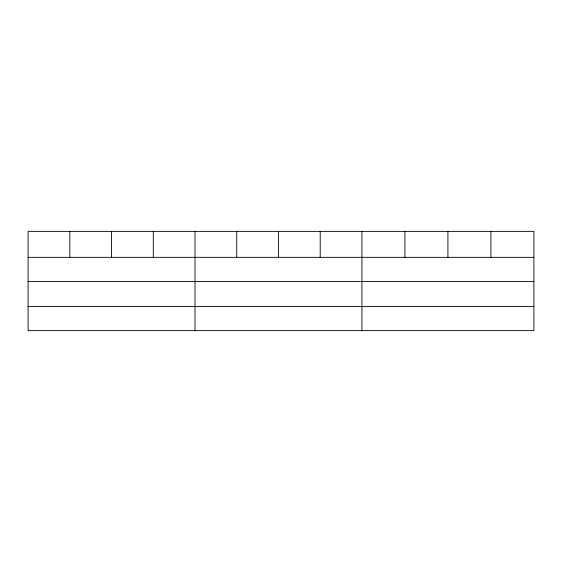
<?xml version="1.0" encoding="UTF-8"?>
<svg xmlns="http://www.w3.org/2000/svg" width="562" height="562" viewBox="0 0 562 562"><rect width="100%" height="100%" fill="white"/><g stroke="black" fill="none" stroke-linecap="round" stroke-linejoin="round"><path stroke-width="0.84" d="M533.9 281.52L533.9 231.368L28.1 231.368L28.1 330.632L533.9 330.632L533.9 281.52L28.1 281.52M28.1 257.333L533.9 257.333M28.1 306.445L533.9 306.445M490.907 231.368L490.907 257.333M447.914 231.368L447.914 257.333M404.921 231.368L404.921 257.333M361.928 231.368L361.928 330.632M320.2 231.368L320.2 257.333M278.471 231.368L278.471 257.333M236.743 231.368L236.743 257.333M195.014 231.368L195.014 330.632M153.285 231.368L153.285 257.333M111.557 231.368L111.557 257.333M69.829 231.368L69.829 257.333"/></g></svg>
